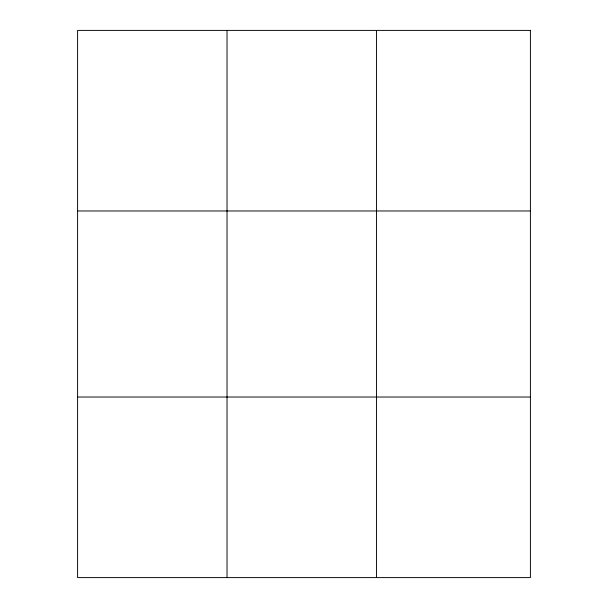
<?xml version="1.0" encoding="UTF-8"?>
<svg xmlns="http://www.w3.org/2000/svg" width="608" height="608" viewBox="0 0 608 608"><rect width="100%" height="100%" fill="white"/><g stroke="black" fill="none" stroke-linecap="round" stroke-linejoin="round"><path stroke-width="0.91" d="M376.451 577.6L376.451 30.4M77.596 210.976L530.404 210.976M77.596 397.024L530.404 397.024M227.027 30.4L227.027 577.6M530.404 30.4L530.404 577.6L77.596 577.6L77.596 30.4L530.404 30.4"/></g></svg>
